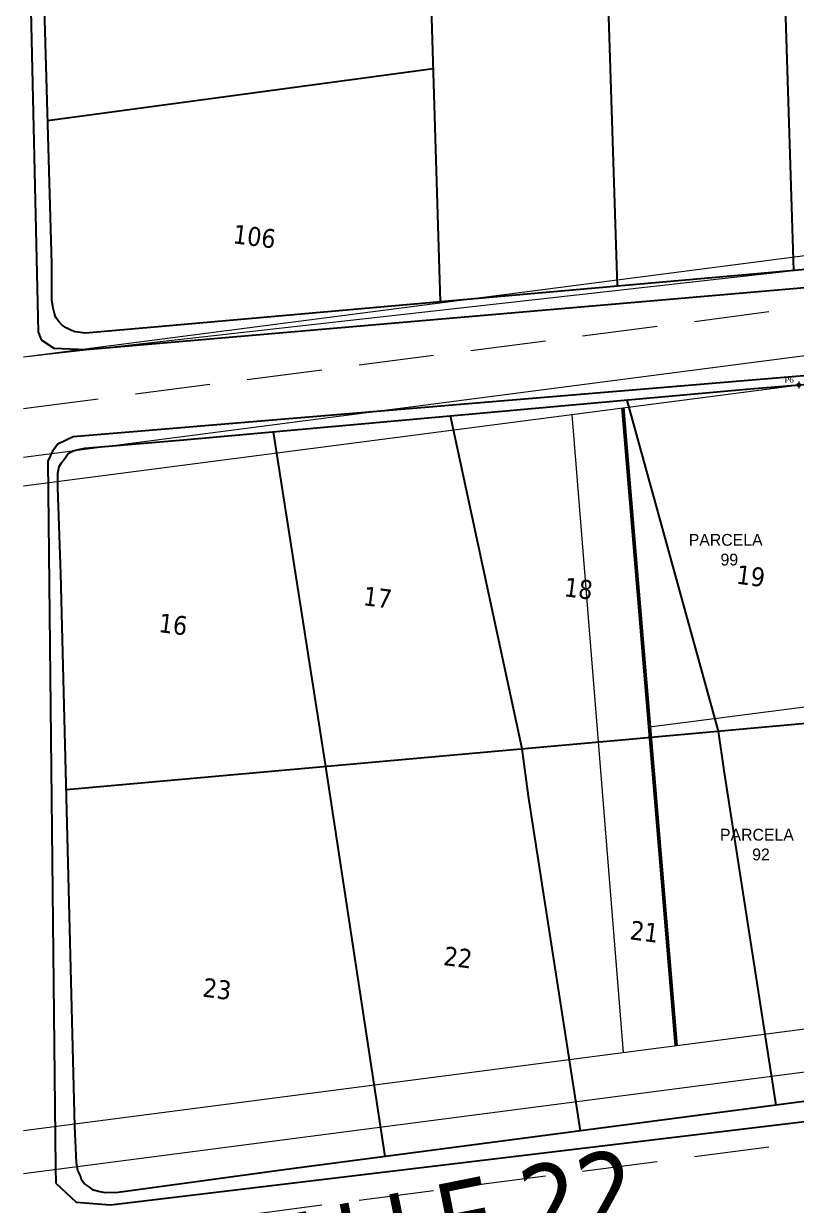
# Model space of a CAD drawing. Header units: metres. Extents: x 2 to 659295185, y -28 to 1124222152.
# Drawn here: x 658162.4 to 658227.7, y 1124092.9 to 1124192.7 of the extents above; entities that cross this region are included whole.
import ezdxf

# ---------------------------------------------------------------- set-up
doc = ezdxf.new("R2010")
doc.units = ezdxf.units.M
doc.header["$MEASUREMENT"] = 0
doc.linetypes.add('DASHED2', pattern=[9.525, 6.35, -3.175])
for name, color, linetype, lineweight in [('area verde', 76, 'CONTINUOUS', 13), ('DPIC_Brocal', 7, 'CONTINUOUS', 13), ('DPIC_Vialidad', 14, 'CONTINUOUS', 20)]:
    doc.layers.add(name, color=color, linetype=linetype, lineweight=lineweight)
for name, color, linetype in [('CALLES', 1, 'CONTINUOUS'), ('MANZANA', 30, 'CONTINUOUS'), ('Parcelas', 140, 'CONTINUOUS')]:
    doc.layers.add(name, color=color, linetype=linetype)
doc.layers.add('DPIC_Poligonal', color=7, linetype='CONTINUOUS', lineweight=60, true_color=0xc3472d)
doc.layers.add('DPIC_Poligonal General', color=7, linetype='CONTINUOUS', lineweight=50, true_color=0x008fc5)
doc.styles.add('ESTILO2', font='times.ttf')
doc.styles.get("Standard").update_dxf_attribs({"font": 'tahoma.ttf'})
doc.styles.add('Text Georgia', font='ANTQUABI.TTF', dxfattribs={"height": 4})

# ---------------------------------------------------------------- blocks, each defined once
blk = doc.blocks.new('*U1456')
at = {"layer": 'DPIC_Poligonal General', "linetype": 'Continuous', "lineweight": 9}
for p, q in [((2.019, -0.439), (1.419, -0.439)), ((1.719, -0.139), (1.719, -0.739))]:
    blk.add_line(p, q, dxfattribs=at)
blk.add_circle((1.719, -0.439), 0.15, dxfattribs=at)
at = {"layer": 'DPIC_Poligonal General', "color": 18, "lineweight": 9, "insert": (0.5, 0), "char_height": 0.5, "attachment_point": 4, "style": 'ESTILO2'}
blk.add_mtext('P6', dxfattribs=at)

msp = doc.modelspace()

# ---------------------------------------------------------------- linework, layer by layer
at = {"layer": 'DPIC_Brocal'}
for p, q in [((658162.3817, 1124164.5624), (658230.8591, 1124173.4648)), ((658162.3817, 1124164.5624), (658228.1951, 1124171.9381)), ((658162.3817, 1124156.0917), (658231.7337, 1124165.1078)), ((658162.3817, 1124153.6715), (658231.8141, 1124162.698)), ((658215.2659, 1124133.2934), (658230.3588, 1124135.2555)), ((658162.3817, 1124099.191), (658232.1898, 1124108.2664))]:
    msp.add_line(p, q, dxfattribs=at)
at = {"layer": 'DPIC_Poligonal', "lineweight": 5}
msp.add_line((658208.6897, 1124159.6918), (658213.0321, 1124105.7758), dxfattribs=at)
at = {"layer": 'DPIC_Poligonal General', "color": 0}
msp.add_line((658217.5175, 1124106.3589), (658213.0122, 1124160.2537), dxfattribs=at)
at = {"layer": 'DPIC_Vialidad', "linetype": 'DASHED2', "lineweight": 5}
for p, q in [((658162.3817, 1124160.2005), (658228.5935, 1124168.8079)), ((658162.3817, 1124089.6115), (658322.3817, 1124110.4112))]:
    msp.add_line(p, q, dxfattribs=at)
at = {"layer": 'DPIC_Vialidad'}
msp.add_line((658162.3817, 1124095.5607), (658232.4692, 1124104.6724), dxfattribs=at)
at = {"layer": 'MANZANA', "lineweight": -3}
for p, q in [((658162.4828, 1124216.7832), (658163.595, 1124166.675)), ((658167.6575, 1124165.1902), (658232.7158, 1124170.8081)), ((658163.595, 1124166.675), (658163.8759, 1124166.013)), ((658163.8759, 1124166.013), (658164.9413, 1124165.3119)), ((658164.9413, 1124165.3119), (658167.6575, 1124165.1902)), ((658234.3432, 1124163.4718), (658166.5687, 1124157.8052)), ((658165.2691, 1124157.187), (658164.8125, 1124156.5833)), ((658166.5687, 1124157.8052), (658165.2691, 1124157.187)), ((658164.8125, 1124156.5833), (658164.4379, 1124155.7508)), ((658164.4379, 1124155.7508), (658165.0818, 1124096.0134)), ((658169.7063, 1124092.8929), (658266.2793, 1124104.4762)), ((658165.0818, 1124096.0134), (658165.0957, 1124094.7231)), ((658165.0957, 1124094.7231), (658166.8145, 1124093.1217)), ((658166.8145, 1124093.1217), (658169.7063, 1124092.8929))]:
    msp.add_line(p, q, dxfattribs=at)
at = {"layer": 'MANZANA', "lineweight": -2}
for p, q in [((658164.7516, 1124172.428), (658163.5807, 1124214.1195)), ((658164.7598, 1124169.3386), (658164.7516, 1124172.428)), ((658232.0294, 1124172.288), (658224.3608, 1124171.5881)), ((658224.3608, 1124171.5881), (658173.1046, 1124167.049)), ((658164.8753, 1124168.6687), (658164.7598, 1124169.3386)), ((658164.9907, 1124168.2288), (658164.8753, 1124168.6687)), ((658165.0979, 1124167.8989), (658164.9907, 1124168.2288)), ((658165.3205, 1124167.5689), (658165.0979, 1124167.8989)), ((658165.6504, 1124167.239), (658165.3205, 1124167.5689)), ((658165.9802, 1124167.0191), (658165.6504, 1124167.239)), ((658165.9802, 1124167.0191), (658165.6504, 1124167.239)), ((658166.4172, 1124166.7991), (658165.9802, 1124167.0191)), ((658166.4172, 1124166.7991), (658165.9802, 1124167.0191)), ((658173.1046, 1124167.049), (658167.6211, 1124166.5791)), ((658173.1046, 1124167.049), (658167.6211, 1124166.5791)), ((658166.7471, 1124166.6891), (658166.4172, 1124166.7991)), ((658166.7471, 1124166.6891), (658166.4172, 1124166.7991)), ((658167.6211, 1124166.5791), (658166.7471, 1124166.6891)), ((658167.6211, 1124166.5791), (658166.7471, 1124166.6891)), ((658175.8835, 1124157.551), (658223.7506, 1124161.8501)), ((658223.7506, 1124161.8501), (658232.2933, 1124162.56)), ((658167.0109, 1124156.7311), (658167.5552, 1124156.8511)), ((658167.5552, 1124156.8511), (658175.8835, 1124157.551)), ((658165.5927, 1124155.6214), (658165.9142, 1124156.0713)), ((658165.9142, 1124156.0713), (658166.1369, 1124156.4012)), ((658166.1369, 1124156.4012), (658166.5739, 1124156.6212)), ((658166.5739, 1124156.6212), (658167.0109, 1124156.7311)), ((658165.2628, 1124154.7416), (658165.37, 1124155.2914)), ((658165.37, 1124155.2914), (658165.5927, 1124155.6214)), ((658165.2711, 1124153.5218), (658165.2628, 1124154.7416)), ((658165.5267, 1124146.2233), (658165.2711, 1124153.5218)), ((658166.7141, 1124099.5528), (658165.5267, 1124146.2233)), ((658255.7775, 1124105.2616), (658184.5911, 1124095.8735)), ((658166.8378, 1124096.4534), (658166.7141, 1124099.5528)), ((658166.9532, 1124095.7936), (658166.8378, 1124096.4534)), ((658167.1759, 1124095.3536), (658166.9532, 1124095.7936)), ((658167.2831, 1124095.0237), (658167.1759, 1124095.3536)), ((658167.5057, 1124094.6938), (658167.2831, 1124095.0237)), ((658184.5911, 1124095.8735), (658170.3588, 1124093.9339)), ((658167.8355, 1124094.4738), (658167.5057, 1124094.6938)), ((658168.2726, 1124094.1439), (658167.8355, 1124094.4738)), ((658168.7178, 1124094.0339), (658168.2726, 1124094.1439)), ((658169.2621, 1124093.9239), (658168.7178, 1124094.0339)), ((658170.3588, 1124093.9339), (658169.2621, 1124093.9239))]:
    msp.add_line(p, q, dxfattribs=at)
at = {"layer": 'Parcelas', "lineweight": -3}
for p, q in [((658227.4581, 1124171.8708), (658225.6279, 1124229.3445)), ((658210.734, 1124227.5637), (658212.5169, 1124170.5435)), ((658195.8425, 1124225.7624), (658197.5758, 1124169.2161)), ((658164.4113, 1124184.5447), (658196.9714, 1124188.9329)), ((658221.0888, 1124132.9371), (658213.3826, 1124160.9189)), ((658204.4956, 1124131.4468), (658198.4428, 1124159.5771)), ((658187.9024, 1124129.9565), (658183.5029, 1124158.2353)), ((658221.5582, 1124129.6078), (658221.0888, 1124132.9371)), ((658205.0412, 1124127.4296), (658204.4956, 1124131.4468)), ((658192.9238, 1124096.9725), (658187.9024, 1124129.9565)), ((658225.9577, 1124101.329), (658221.5582, 1124129.6078)), ((658209.4407, 1124099.1507), (658205.0412, 1124127.4296))]:
    msp.add_line(p, q, dxfattribs=at)
at = {"layer": 'Parcelas', "lineweight": -2}
for p, q in [((658164.7516, 1124172.428), (658163.5807, 1124214.1195)), ((658164.7598, 1124169.3386), (658164.7516, 1124172.428)), ((658224.3608, 1124171.5881), (658173.1046, 1124167.049)), ((658164.8753, 1124168.6687), (658164.7598, 1124169.3386)), ((658164.9907, 1124168.2288), (658164.8753, 1124168.6687)), ((658165.0979, 1124167.8989), (658164.9907, 1124168.2288)), ((658165.3205, 1124167.5689), (658165.0979, 1124167.8989)), ((658165.6504, 1124167.239), (658165.3205, 1124167.5689)), ((658175.8835, 1124157.551), (658223.7506, 1124161.8501)), ((658167.5552, 1124156.8511), (658175.8835, 1124157.551)), ((658165.5927, 1124155.6214), (658165.9142, 1124156.0713)), ((658165.9142, 1124156.0713), (658166.1369, 1124156.4012)), ((658165.2628, 1124154.7416), (658165.37, 1124155.2914)), ((658165.37, 1124155.2914), (658165.5927, 1124155.6214)), ((658165.2711, 1124153.5218), (658165.2628, 1124154.7416)), ((658165.5267, 1124146.2233), (658165.2711, 1124153.5218)), ((658166.7141, 1124099.5528), (658165.5267, 1124146.2233)), ((658213.8578, 1124132.2876), (658236.0287, 1124134.2789)), ((658165.9906, 1124127.9885), (658213.8578, 1124132.2876)), ((658255.7775, 1124105.2616), (658184.5911, 1124095.8735)), ((658255.7775, 1124105.2616), (658184.5911, 1124095.8735)), ((658166.8378, 1124096.4534), (658166.7141, 1124099.5528))]:
    msp.add_line(p, q, dxfattribs=at)

# ---------------------------------------------------------------- block references
at = {"layer": 'DPIC_Poligonal General', "color": 0, "lineweight": 9}
msp.add_blockref('*U1456', (658226.1542, 1124162.6236), dxfattribs=at)

# ---------------------------------------------------------------- texts
at = {"layer": 'area verde', "char_height": 4, "attachment_point": 1, "style": 'Text Georgia'}
for s, insert in [('{\\H0.25x;\\C0;PARCELA\\P\\pi-4.0011;                  99\\P\\pi0;} ', (658218.5718, 1124149.6001)), ('{\\H0.25x;\\C0;PARCELA\\P\\pi-3.9651;                  92\\P\\pi0;} ', (658221.2112, 1124124.6786))]:
    msp.add_mtext(s, dxfattribs=dict(at, insert=insert))
at = {"layer": 'CALLES', "color": 0}
msp.add_text('CALLE 22', height=6.5, rotation=11.308936, dxfattribs=at).set_placement((658179.223, 1124084.3459))
at = {"layer": 'Parcelas', "lineweight": -2}
for s, p in [('106', (658179.9922, 1124174.1784)), ('19', (658222.526, 1124145.4069)), ('18', (658207.9747, 1124144.3466)), ('17', (658190.9985, 1124143.5893)), ('16', (658173.719, 1124141.3174)), ('21', (658213.5339, 1124115.3484)), ('22', (658197.7865, 1124113.1696)), ('23', (658177.4362, 1124110.5066))]:
    msp.add_text(s, height=1.6, rotation=352.664052, dxfattribs=at).set_placement(p)

doc.saveas('drawing.dxf')
